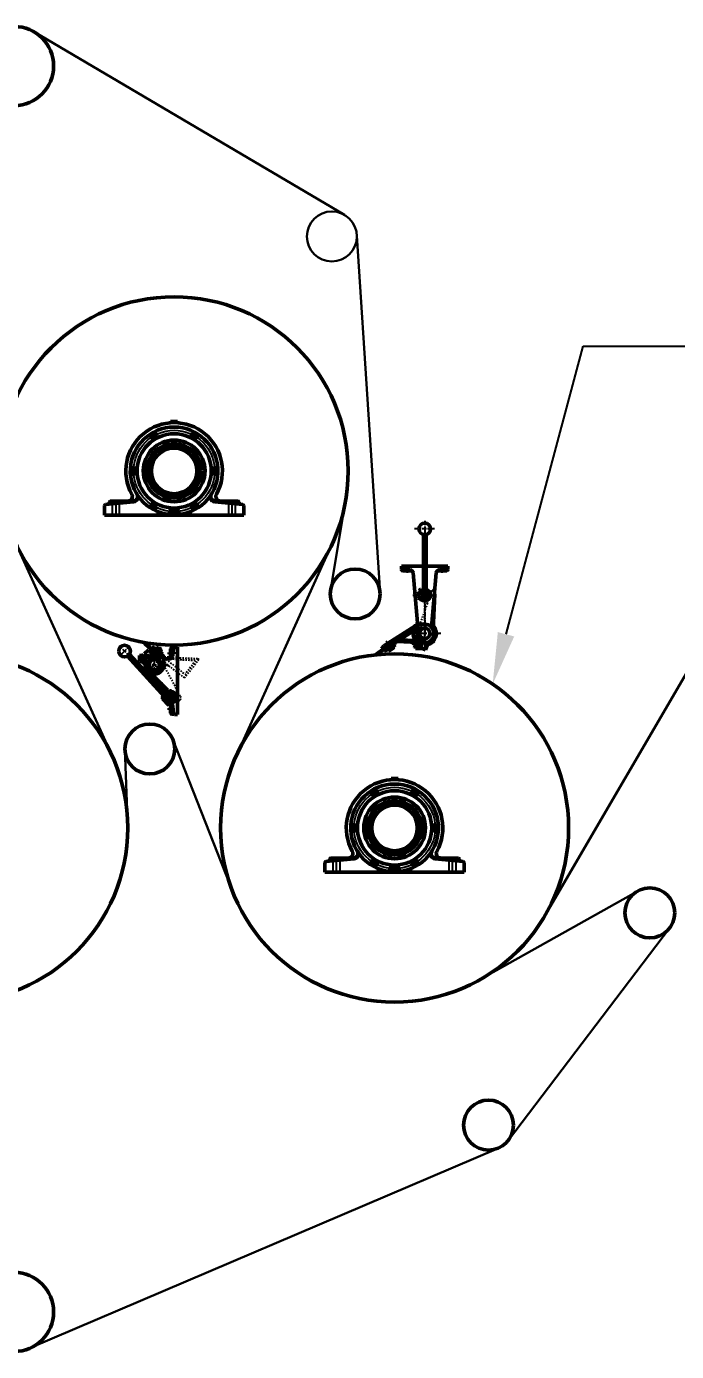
# Model space of a CAD drawing. Header units: millimetres. Extents: x 46 to 1471, y 49 to 643.
# Drawn here: x 535.1 to 585.5, y 161.4 to 264.1 of the extents above; entities that cross this region are included whole.
import ezdxf
from ezdxf import colors
from ezdxf.entities.mleader import LeaderData, LeaderLine
from ezdxf.math import Vec2, Vec3

# ---------------------------------------------------------------- set-up
doc = ezdxf.new("R2010")
doc.units = ezdxf.units.MM
for name, pattern in [('ACAD_ISO02W100', [15, 12, -3]), ('ACAD_ISO04W100', [30, 24, -3, 0, -3]), ('CENTER2', [28.575000000000003, 19.05, -3.175, 3.175, -3.175]), ('DASHDOT', [30.5, 24, -3, 0.5, -3]), ('DASHED2', [9.524999999999999, 6.35, -3.175])]:
    doc.linetypes.add(name, pattern=pattern)
for name, color, linetype, lineweight in [('chu', 7, 'Continuous', 25), ('Lien_Dam', 7, 'Continuous', 30), ('Lien_Manh', 7, 'Continuous', 30), ('netdam', 7, 'Continuous', 50), ('netdut', 5, 'ACAD_ISO02W100', 25), ('netmanh', 1, 'Continuous', 25), ('truc', 3, 'ACAD_ISO04W100', 25), ('粗实线', 7, 'Continuous', 50), ('细实线', 7, 'Continuous', 13)]:
    doc.layers.add(name, color=color, linetype=linetype, lineweight=lineweight)
for name, color, linetype in [('标注', 7, 'Continuous'), ('虚线', 7, 'DASHED2'), ('轴线', 7, 'CENTER2')]:
    doc.layers.add(name, color=color, linetype=linetype)
doc.styles.get("Standard").update_dxf_attribs({"font": 'arial.ttf'})
doc.dimstyles.new('ISO-25', dxfattribs={"dimtxt": 2.5, "dimasz": 2.5, "dimexe": 1.25, "dimexo": 0.625, "dimtad": 1, "dimtxsty": 'Standard', "dimcen": 2.5, "dimadec": 0, "dimazin": 0, "dimtfac": 1, "dimtmove": 0, "dimatfit": 3, "dimfxl": 1, "dimarcsym": 0})
pattern_1 = [(45, (12547.92412852187, 63.15127653017407), (-2.245064030267288, 2.245064030267288), []), (135, (12547.92412852187, 63.15127653017407), (-2.245064030267288, -2.245064030267288), [])]
pattern_2 = [(315, (-51.78282053070143, -12242.75543203426), (2.245064030267289, 2.245064030267288), []), (44.99999999999999, (-51.78282053070143, -12242.75543203426), (-2.245064030267288, 2.245064030267289), [])]

# ---------------------------------------------------------------- blocks, each defined once
blk = doc.blocks.new('A$C43BB0BAF')
at = {"layer": '细实线'}
h = blk.add_hatch(dxfattribs=at)
h.set_pattern_fill('ANSI37', color=256, style=0)
h.set_pattern_definition(pattern_1)
h.paths.add_polyline_path([(256.1750628808513, 254.4341209069244), (245.1750628807931, 254.4341209069244), (245.1750628807931, 241.9341209069244), (256.1750628808513, 241.9341209069244)])
h = blk.add_hatch(dxfattribs=at)
h.set_pattern_fill('ANSI37', color=256, style=0)
h.set_pattern_definition(pattern_1)
h.paths.add_polyline_path([(256.1750628808513, 229.4341209069244), (256.1750628808513, 241.9341209069244), (245.1750628808513, 241.9341209069244), (245.1750628808513, 229.4341209069244)])
at = {"layer": '粗实线'}
for p, q in [((91.74180576542858, 289.9999989242642), (105.4377153607784, 289.9999989242642)), ((91.74180576542858, -1.075735781341791e-06), (91.74180576542858, 289.9999989242642)), ((109.1687667907099, 288.0158000348019), (116.9377153607784, 288.0158000348019)), ((112.9743760189158, 253.5794355349499), (109.9377153607784, 285.4999989242642)), ((177.6005345218546, 287.6796082886867), (163.8298822124343, 276.9207955718157)), ((165.2360009107724, 281.1919214376248), (173.1161084468476, 287.3485361909843)), ((171.0106001034292, 287.607060108392), (165.4945248282202, 283.2974297810579)), ((170.7363438597167, 259.3316528189462), (237.0271148175088, 311.1236793382559)), ((173.1161084468476, 287.3485361909843), (171.0106001034292, 287.607060108392)), ((174.6552621351766, 285.3785093069891), (173.1161084468476, 287.3485361909843)), ((227.0539379393813, 299.5247249476379), (174.7227819652835, 258.6391449664952)), ((182.7985637141319, 283.4628381886287), (179.7060428652039, 287.421084371279)), ((187.5299086158557, 285.1424057313707), (202.428377296601, 290.437274093274)), ((191.7164964851145, 275.7231445070938), (205.5066846731934, 286.4972203251673)), ((202.428377296601, 290.437274093274), (205.5066846731934, 286.4972203251673)), ((204.4177611850064, 287.8909788320889), (202.428377296601, 290.437274093274)), ((214.987691719165, 282.4834309193539), (211.2937228672308, 287.2114954409772)), ((211.2937228672308, 287.2114954409772), (214.987691719165, 282.4834309193539)), ((227.0539379393813, 299.5247249476379), (237.6427762927669, 310.3356685845647)), ((237.6427762927669, 310.3356685845647), (237.0271148175088, 311.1236793382559)), ((121.9377153607784, 283.0158000348019), (121.9377153607784, 241.2388890745933)), ((127.9069578337367, 239.9999989242642), (151.6793061242206, 239.9999989242642)), ((142.7096165175317, 88.91143746714806), (299.0514268201077, 260.8349638308282)), ((146.9275336697465, 75.71342788630864), (307.5346681835363, 252.3273795304704)), ((151.6540244201897, 249.9792102078791), (151.7426949405781, 214.9791225286899)), ((156.0094784715984, 260.5159467182239), (187.5299086158557, 285.1424057313707)), ((156.0094784715984, 260.5159467182239), (160.3180894757716, 255.0011761172791)), ((156.6413412296679, 254.991861307004), (169.1413886151859, 255.0235293905134)), ((166.6638791439182, 270.8570410457323), (163.5713582949938, 274.8152872283827)), ((165.4945248282202, 283.2974297810579), (165.2360009107724, 281.1919214376248)), ((165.2360009107724, 281.1919214376248), (166.7751545991014, 279.2218945536297)), ((170.6092551602997, 273.939506618306), (167.5167343114226, 277.8977528013056)), ((182.5400397967169, 281.3573298450792), (168.7693874873366, 270.5985171282664)), ((169.1413886151859, 255.0235293905134), (169.2156238437747, 225.7213498383644)), ((169.1644160597934, 245.9341209069244), (214.1647854721523, 245.9341209069244)), ((169.184683556552, 237.9341209069244), (214.1850529688527, 237.9341209069244)), ((170.736343859724, 259.331652818888), (172.0162276449046, 260.3316076238407)), ((171.3756881669251, 272.5213454872719), (175.6853184941865, 267.0052702120156)), ((171.4005661696101, 261.1196183774737), (172.0162276449046, 260.3316076238407)), ((171.7452647261853, 263.9269628353068), (188.2934905519396, 276.8558538173675)), ((205.6301763163756, 270.0964657751028), (175.0280051634691, 245.9341209069244)), ((178.8531876977249, 280.3803726158221), (175.760666848837, 284.3386187987635)), ((180.0438064566115, 279.2936217158567), (184.3534367838656, 273.7775464406004)), ((197.9373035293538, 264.0861348399194), (181.8026189591219, 251.4803376969649)), ((185.1887570734616, 247.1462785523618), (181.8026189591219, 251.4803376969649)), ((217.8347566692973, 279.787913198059), (183.980964378221, 245.9341209069244)), ((189.1341330898649, 250.2287441249937), (185.7479949755434, 254.5628032698878)), ((201.064917726264, 257.6465673518833), (187.2942654168219, 246.887754634954)), ((191.0842800356477, 276.5323446614202), (191.6999415109603, 275.7443339077872)), ((197.3780656272138, 256.6696101224516), (193.9919275129505, 261.0036692674039)), ((201.3234416436899, 259.7520756953163), (197.9373035293538, 264.0861348399194)), ((214.987691719165, 282.4834309193539), (205.6301763163756, 270.0964657751028)), ((212.0434102187282, 237.9341209069244), (207.8786023897701, 233.7693130780826)), ((214.19393603137, 234.4277924701455), (210.7070295144804, 230.9408859533141)), ((226.6415165888611, 255.1692023476935), (214.1414692033431, 255.1375342639512)), ((214.1414692033431, 255.1375342639512), (214.2164560899837, 225.5386597387842)), ((235.8659795895801, 261.7566902778926), (217.8347566692973, 279.787913198059)), ((235.8659795895801, 261.7566902778926), (228.7963668682496, 254.6870775564457)), ((238.6944067143486, 258.9282631531241), (231.4266201218124, 251.6604765606462)), ((231.742838208389, 215.1817978587351), (231.654167687986, 250.1818855380989)), ((231.6750628808513, 248.9341209069244), (231.6750628808513, 250.9341209069244)), ((231.6750628808513, 250.9341209069244), (236.6750628808513, 250.9341209069244)), ((231.6750628808513, 248.9341209069244), (231.6750628808513, 234.9341209069244)), ((231.6750628808513, 234.9341209069244), (231.6750628808513, 232.9341209069244)), ((231.6750628808513, 232.9341209069244), (236.6750628808513, 232.9341209069244)), ((245.2627103087143, 229.4341209069244), (231.7409872792196, 215.9123978774878)), ((236.6750628808513, 250.9341209069244), (236.6750628808513, 241.9341209069244)), ((236.6750628808513, 232.9341209069244), (236.6750628808513, 241.9341209069244)), ((238.6944067142904, 258.9282631531241), (244.6750628808513, 252.9476069865632)), ((244.6750628808513, 253.9341209069244), (245.1750628808513, 254.4341209069244)), ((244.6750628808513, 229.9341209069244), (244.6750628808513, 253.9341209069244)), ((244.6750628808513, 229.9341209069244), (245.1750628808513, 229.4341209069244)), ((245.1750628808513, 254.4341209069244), (256.1750628808513, 254.4341209069244)), ((245.1750628808513, 254.4341209069244), (245.1750628808513, 229.4341209069244)), ((256.1750628808513, 229.4341209069244), (245.1750628808513, 229.4341209069244)), ((256.1750628808513, 254.4341209069244), (256.6750628808513, 253.9341209069244)), ((256.1750628808513, 254.4341209069244), (256.1750628808513, 229.4341209069244)), ((256.1750628808513, 229.4341209069244), (256.6750628808513, 229.9341209069244)), ((256.6750628808513, 253.9341209069244), (256.6750628808513, 250.9341209069244)), ((256.6750628808513, 250.9341209069244), (256.6750628808513, 241.9341209069244)), ((256.6750628808513, 241.9341209069244), (256.6750628808513, 229.9341209069244)), ((138.1626199969323, 108.1918949714745), (206.8617220804445, 176.8909970549284)), ((157.4146325158072, 67.64320194924949), (129.7018195947167, 39.93038902821718)), ((109.1687667907099, 1.984197813959327), (116.9377153607784, 1.984197813959327)), ((113.0176091315807, 36.87501721287845), (109.9377153607784, 4.499998924264219)), ((121.9377153607784, 6.984197813959327), (121.9377153607784, 49.19672937475843)), ((105.4377153607784, -1.075735781341791e-06), (91.74180576542858, -1.075735781341791e-06))]:
    blk.add_line(p, q, dxfattribs=at)
at = {"layer": '粗实线', "linetype": 'Continuous'}
for p, q in [((296.084308997597, 240.5195111375651), (217.5830597483364, 179.2408932138933)), ((296.6970799152805, 239.7351891291328), (218.2211320986244, 178.4241440856131)), ((294.4931974227584, 240.1231531766825), (294.3159131672473, 239.1390891257324))]:
    blk.add_line(p, q, dxfattribs=at)
at = {"layer": '粗实线'}
for centre, radius in [((320.4773628696566, 273.716317191429), 25), ((191.7427665744908, 215.0001097675413), 22.5), ((121.9377153607784, 74.99999892426422), 25), ((122.3450226196437, 74.99999892426422), 17.5), ((121.9377153607784, 74.99999892426422), 15), ((122.3450226196437, 74.99999892426422), 11), ((122.3450226196437, 74.99999892426422), 10)]:
    blk.add_circle(centre, radius, dxfattribs=at)
for centre, radius, start, end in [((105.4377153607784, 285.4999989242642), 4.5, 0, 90), ((116.9377153607784, 283.0158000348019), 5, 0, 90), ((176.9426829792537, 285.2621110117179), 1.5, 127.9999999989795, 218.0000000015974), ((178.524026734809, 286.4975921583828), 1.5, 38.00000000159736, 127.9999999989795), ((127.9069578337367, 254.9999989242642), 15, 185.4342964556758, 270), ((156.6540083744912, 249.9918773525278), 5, 90.14515494281648, 180.145154941979), ((164.7533744254106, 275.7387794413953), 1.5, 127.9999999989795, 218.0000000015974), ((166.3347181810459, 276.9742605881765), 1.5, 38.00000000159736, 127.9999999989795), ((167.8458952743385, 271.7805332586868), 1.5, 218.0000000015974, 307.9999999989795), ((191.7427665744908, 215.0001097675413), 25, 113.4568025634902, 40.41143426462061), ((168.6987504418285, 278.8212450142018), 1.5, 127.9999999989795, 218.0000000015974), ((169.4272390299338, 273.0160144052934), 1.5, 307.9999999989795, 38.00000000159736), ((171.7912712907055, 274.8629988312605), 1.5, 218.0000000015974, 307.9999999989795), ((172.9765876767924, 262.3509413280408), 2, 127.9999999989795, 218.0000000015974), ((174.5786507184093, 283.4151265857508), 1.5, 38.00000000159736, 127.9999999989795), ((177.6711715672864, 279.4568804027513), 1.5, 307.9999999989795, 38.00000000159736), ((180.0352038281417, 281.3038648287184), 1.5, 218.0000000015974, 307.9999999989795), ((181.616547583777, 282.539345975616), 1.5, 307.9999999989795, 38.00000000159736), ((186.3707732038019, 248.0697707651998), 1.5, 218.0000000015974, 307.9999999989795), ((189.524813502554, 275.2798323101015), 2, 38.00000000159736, 127.9999999989795), ((187.9521169594336, 249.3052519120392), 1.5, 307.9999999989795, 38.00000000159736), ((190.3161492202853, 251.1522363380063), 1.5, 218.0000000015974, 307.9999999989795), ((196.1960494968662, 255.7461179095553), 1.5, 307.9999999989795, 38.00000000159736), ((198.5600817576415, 257.5931023354642), 1.5, 218.0000000015974, 307.9999999989795), ((200.1414255132622, 258.8285834823037), 1.5, 307.9999999989795, 38.00000000159736), ((191.7427665744908, 215.0001097675413), 25, 49.58856573641961, 66.5431974365098), ((226.6541837336845, 250.1692183934501), 5, 0.1451549419790286, 90.14515494281648), ((240.6733773333253, 252.881419905636), 4.447301637036716, 205.9674704487786, 334.1318949395408), ((240.6733773333253, 230.9868219084456), 4.447301637036716, 25.86810506045929, 154.0325295512214), ((191.7427665744908, 215.0804601935088), 40.00019999999896, 180.145154941979, 0.1452783160021477), ((217.4683237982099, 166.2843953372794), 15, 117.6578899799017, 134.9999999994104), ((191.9377153607784, 214.9999989242642), 40.0002, 297.6578899799017, 314.9999999994104), ((145.2336878087954, 101.1208271595533), 10, 134.9999999994104, 228.2716882001489), ((129.4160628402024, 67.92892477143323), 28.00002752517506, 359.4153221479194, 26.47084159175146), ((157.4146325158654, 67.64320194924949), 4.365811409664089e-11, 179.4274537494748, 180.5968094498288), ((105.4377153607784, 4.499998924264219), 4.5, 270, 0), ((127.9501909464016, 35.45445382333128), 15, 98.64500144585062, 174.5657035443242), ((116.9377153607784, 6.984197813959327), 5, 270, 0)]:
    blk.add_arc(centre, radius, start, end, dxfattribs=at)
at = {"layer": '粗实线', "linetype": 'Continuous'}
for centre, radius, start, end in [((294.8420294215248, 242.0914035143214), 2.998826197519182, 308.2134021525914, 259.8956931749871), ((294.8477993098168, 242.0914665415767), 2, 307.7628833605839, 259.7874132995723), ((193.5949709958877, 209.9447719734162), 39.99999999999999, 272.3640910211158, 307.9994394187981), ((193.572479877148, 209.9736009789049), 38.99999999999999, 274.565130920544, 307.9994394187981)]:
    blk.add_arc(centre, radius, start, end, dxfattribs=at)
at = {"layer": '细实线'}
for p, q in [((173.4732460047599, 284.4550170939183), (171.0106001034292, 287.607060108392)), ((165.4945248282202, 283.2974297810579), (167.9571707294599, 280.1453867667005)), ((128.0741917553823, 101.6380258320714), (127.3670849741902, 102.3451326132636))]:
    blk.add_line(p, q, dxfattribs=at)
blk.add_arc((191.6718057654216, 214.7340893290821), 35, 48.27582895976582, 49.98601157004405, dxfattribs=at)
at = {"layer": '虚线'}
for p, q in [((0.6460716273941216, 236.8471526266076), (6.950157656232477, 241.7724444291671)), ((0.6460716273941216, 236.8471526266076), (62.21221915997739, 158.0460772657534)), ((94.9204247562302, 245.4165686022025), (6.950157656232477, 241.7724444291671)), ((6.950157656232477, 241.7724444291671), (59.89704453426384, 174.0035196189419)), ((93.93227985201156, 237.3687741812319), (13.00969015814189, 234.0165965084452)), ((88.93788751908141, 196.692712824617), (169.407531157849, 259.5624887695885)), ((91.85239901702153, 101.4891057309578), (160.7652844383265, 231.1592815487529)), ((93.93293695991451, 237.3750261454261), (145.083496256666, 240.5642084978754)), ((94.92108186412952, 245.4228205663967), (155.5041272344861, 248.705697700032)), ((169.4075311578927, 259.5624887696467), (171.8701770591833, 256.4104457553476)), ((170.736343859724, 259.331652818888), (170.0231926332344, 258.774478016072)), ((171.8701770591833, 256.4104457553476), (174.7227819652835, 258.6391449664952)), ((179.3792873461607, 262.2772056902759), (185.5359020994329, 254.3970981543534)), ((188.0474056358071, 269.0494819189771), (194.2040203891156, 261.1693743827636)), ((256.018522853381, 240.1899334517657), (254.6043092909968, 241.6041470141499)), ((88.93788751908141, 196.692712824617), (53.59295850541093, 169.0782278163242)), ((86.52499762317166, 177.0413016197272), (62.21221915997739, 158.0460772657534)), ((86.52499762317166, 177.0413016197272), (151.7097852969164, 227.9692392958677)), ((205.4688965213136, 182.5682645039051), (127.3670849741902, 104.4664529568399)), ((130.1836415261241, 209.8947929148562), (129.5741116193385, 210.6749556187424)), ((136.3095452316411, 210.1448389556026), (130.2669961185311, 217.8791675070534)), ((80.20693278621184, 79.57637280173367), (91.85239901702153, 101.4891057309578)), ((85.60627598932479, 59.17011006613029), (82.26312360132579, 62.5472119943588)), ((85.60627598932479, 59.17011006613029), (91.93771536077838, 65.50154943758389)), ((128.0741917553823, 101.6380258320714), (91.93771536077838, 65.50154943758389))]:
    blk.add_line(p, q, dxfattribs=at)
at = {"layer": '虚线', "linetype": 'Continuous'}
for p, q in [((129.5680233944149, 210.68277043954), (138.2360681921855, 217.4549892499344)), ((130.1836415261241, 209.8947929148562), (138.0638603291482, 216.0512932796264)), ((138.0638603291482, 216.0512932796264), (162.0744005101515, 185.3186477708514)), ((138.2360681921855, 217.4549892499344), (162.8397979437359, 185.9630944992532))]:
    blk.add_line(p, q, dxfattribs=at)
at = {"layer": '虚线', "linetype": 'DASHDOT'}
for p, q in [((131.542109726528, 212.2250957163051), (132.1536325624111, 211.433868267748)), ((135.4822176227353, 215.303445382684), (136.0937889664347, 214.5121551711927))]:
    blk.add_line(p, q, dxfattribs=at)
at = {"layer": '虚线'}
for centre, radius, start, end in [((191.6718057654216, 214.7340893290821), 35, 129.9972394721747, 41.72417103876271), ((93.45258478354663, 72.53700470732292), 15, 152.0117029662554, 227.6630815233152), ((129.4160904315067, 67.92893111234298), 28, 26.47086559987659, 270.5846914031196), ((128.4277451459784, 103.4057927850517), 1.5, 134.9999999994104, 225.0000000005896)]:
    blk.add_arc(centre, radius, start, end, dxfattribs=at)
at = {"layer": '虚线', "linetype": 'Continuous'}
for centre, radius, end in [((193.5949709958877, 209.9447719734162), 39.99999999999999, 272.3640910211158), ((193.572479877148, 209.9736009789049), 38.99999999999999, 274.565130920544)]:
    blk.add_arc(centre, radius, 217.999439417171, end, dxfattribs=at)
at = {"layer": '轴线'}
for p, q in [((165.9722171870271, 288.3709538029507), (181.8663620649968, 268.0273760654381)), ((288.649189844029, 241.8881441656849), (343.5587079043034, 296.7976622259011)), ((297.3960178350244, 296.7976622259594), (340.0183946289471, 254.1752854319639)), ((91.74180576541403, 264.9999989242642), (128.1820605511894, 264.9999989242642)), ((135.5774127811892, 264.9999989242642), (91.74180576542858, 264.9999989242642)), ((145.5742331127985, 83.14340291515691), (302.79969333997, 256.0386476616259)), ((226.0904417754209, 180.6524345666403), (157.3950913735607, 249.3477849684423)), ((157.9857363100746, 241.9341209069244), (259.6706941032317, 241.9341209069244)), ((216.4471402574563, 239.7044834504486), (166.9496655743569, 190.2070087674656)), ((181.2507005896623, 268.8153868190711), (195.4709999648003, 250.6142336265766)), ((191.7427665744908, 175.0802601934993), (191.7427665744908, 248.6604504503193)), ((242.5834940108471, 223.9264774843468), (193.2267688297434, 273.2832026655669)), ((313.8349286473822, 280.358751413587), (343.5587079043034, 250.6349721566075)), ((238.1001942563162, 215.0001097675413), (145.4754581515153, 215.0001097675413)), ((85.95460016501602, 74.99999892426422), (152.9189778222935, 74.99999892426422)), ((145.1886282383348, 97.84360454295529), (92.2641071472317, 44.91908345202683)), ((101.4605115677114, 95.88450997619657), (151.9371356859338, 45.40788585803239)), ((143.7049804113922, 82.21782109228661), (116.4001656739274, 54.91300635476364)), ((122.3450226196437, 109.1306125316187), (122.3450226196437, 43.99999892426422)), ((149.2150803047698, 87.72792098572245), (149.2138238408952, 87.72666452190606)), ((135.5774127811892, 24.99999892426422), (91.74180576542858, 24.99999892426422)), ((109.6266798521392, 48.13952053309185), (109.6171005583019, 48.12994123919634)), ((121.9377153607784, 49.19672937475843), (121.9377153607784, 45.38992001250153))]:
    blk.add_line(p, q, dxfattribs=at)
at = {"layer": '轴线', "linetype": 'DASHDOT'}
for p, q in [((300.7614226209043, 246.7151530089322), (288.9410266445921, 237.4803935415111)), ((290.2338506376072, 248.0078613804653), (299.4687035896786, 236.1876228468609))]:
    blk.add_line(p, q, dxfattribs=at)
blk = doc.blocks.new('*U171')
at = {"layer": 'netdam'}
for radius in [0.234, 0.126]:
    blk.add_circle((0, 0), radius, dxfattribs=at)
blk = doc.blocks.new('*U172')
at = {"layer": 'netdam', "color": 0, "linetype": 'ByBlock', "lineweight": -2, "transparency": 16777216}
for p, rotation in [((71.8436420090271, 19.2362315122703), 300.0000000000001), ((67.11864200902711, 16.50825149034928), 60.00000000000001), ((73.41864200902712, 16.50825149034932), 240), ((68.69364200902713, 13.78027146842831), 120), ((71.84364200902714, 13.78027146842832), 180)]:
    blk.add_blockref('*U171', p, dxfattribs=dict(at, rotation=rotation))
blk.add_blockref('*U171', (68.6936420090271, 19.23623151227028), dxfattribs=at)
blk = doc.blocks.new('*U169')
at = {"layer": 'netdam'}
blk.add_circle((0, -1.800001427909592e-09), 0.045, dxfattribs=at)
at = {"layer": 'netmanh'}
blk.add_arc((0, -1.800001427909592e-09), 0.05400000000000001, 278.544670638966, 194.5446706390292, dxfattribs=at)
at = {"layer": 'truc'}
blk.add_line((0, 0.05399999819999038), (0, -0.05400000179999324), dxfattribs=at)
blk = doc.blocks.new('*U170')
at = {"layer": 'truc', "color": 0, "linetype": 'ByBlock', "lineweight": -2, "transparency": 16777216}
blk.add_blockref('*U169', (237.2151166386417, 91.64602168968345), dxfattribs=at)
for p, rotation in [((235.5315632521259, 90.67402168878345), 59.99999999999999), ((238.8986700251575, 90.67402168878345), 300.0000000000001), ((235.5315632521259, 88.73002168698346), 120), ((238.8986700251575, 88.73002168698346), 240), ((237.2151166386417, 87.75802168608347), 180)]:
    blk.add_blockref('*U169', p, dxfattribs=dict(at, rotation=rotation))
blk = doc.blocks.new('*U175')
at = {"layer": 'netdam'}
for radius in [0.234, 0.126]:
    blk.add_circle((0, 0), radius, dxfattribs=at)
blk = doc.blocks.new('*U176')
at = {"layer": 'netdam', "color": 0, "linetype": 'ByBlock', "lineweight": -2, "transparency": 16777216}
for p, rotation in [((71.8436420090271, 19.2362315122703), 300.0000000000001), ((67.11864200902711, 16.50825149034928), 60.00000000000001), ((73.41864200902712, 16.50825149034932), 240), ((68.69364200902713, 13.78027146842831), 120), ((71.84364200902714, 13.78027146842832), 180)]:
    blk.add_blockref('*U175', p, dxfattribs=dict(at, rotation=rotation))
blk.add_blockref('*U175', (68.6936420090271, 19.23623151227028), dxfattribs=at)
blk = doc.blocks.new('*U173')
at = {"layer": 'netdam'}
blk.add_circle((0, -1.800001427909592e-09), 0.045, dxfattribs=at)
at = {"layer": 'netmanh'}
blk.add_arc((0, -1.800001427909592e-09), 0.05400000000000001, 278.544670638966, 194.5446706390292, dxfattribs=at)
at = {"layer": 'truc'}
blk.add_line((0, 0.05399999819999038), (0, -0.05400000179999324), dxfattribs=at)
blk = doc.blocks.new('*U174')
at = {"layer": 'truc', "color": 0, "linetype": 'ByBlock', "lineweight": -2, "transparency": 16777216}
blk.add_blockref('*U173', (237.2151166386417, 91.64602168968345), dxfattribs=at)
for p, rotation in [((235.5315632521259, 90.67402168878345), 59.99999999999999), ((238.8986700251575, 90.67402168878345), 300.0000000000001), ((235.5315632521259, 88.73002168698346), 120), ((238.8986700251575, 88.73002168698346), 240), ((237.2151166386417, 87.75802168608347), 180)]:
    blk.add_blockref('*U173', p, dxfattribs=dict(at, rotation=rotation))
blk = doc.blocks.new('A$C6F1474AB')
at = {"layer": '细实线'}
h = blk.add_hatch(dxfattribs=at)
h.set_pattern_fill('ANSI37', color=256, angle=-90.00000000000001, style=0)
h.set_pattern_definition(pattern_2)
h.paths.add_polyline_path([(114.5000238461653, 48.9936336070532), (127.0000238461653, 48.9936336070532), (127.0000238461653, 59.9936336070532), (114.5000238461653, 59.9936336070532)])
h = blk.add_hatch(dxfattribs=at)
h.set_pattern_fill('ANSI37', color=256, angle=-90.00000000000001, style=0)
h.set_pattern_definition(pattern_2)
h.paths.add_polyline_path([(139.5000238461653, 48.9936336070532), (139.5000238461653, 59.9936336070532), (127.0000238461653, 59.9936336070532), (127.0000238461653, 48.9936336070532)])
at = {"layer": '标注'}
blk.add_line((90.64977787289536, 241.5163772903616), (90.64977787289536, 241.5163772903616), dxfattribs=at)
at = {"layer": '粗实线'}
for p, q in [((94.00002384622348, 539.2243114082376), (94.00002384622348, 297.7629558058688)), ((106.0000238461653, 539.2243114082376), (106.0000238461653, 297.7629558058688)), ((2.384616527706385e-05, 403.4936336070532), (2.384616527706385e-05, 388.4936336070532)), ((94.00002384622348, 403.4936336070532), (2.384616527706385e-05, 403.4936336070532)), ((106.0000238461653, 403.4936336070532), (200.0000238461653, 403.4936336070532)), ((200.0000238461653, 403.4936336070532), (200.0000238461653, 388.4936336070532)), ((36.95023097243393, 388.2638892867835), (3.000023846107069, 391.4936336070532)), ((5.000023846165277, 383.4936336070532), (46.56266932858853, 383.4936336070532)), ((70.26434710505418, 140.2478767988505), (50.5076090360526, 374.1444924627431)), ((130.741018902103, 158.7646952705691), (149.4924386562634, 374.1444924627431)), ((195.0000238461653, 383.4936336070532), (153.437378363742, 383.4936336070532)), ((163.0498167198966, 388.2638892867835), (197.0000238461653, 391.4936336070532)), ((69.61618677951628, 299.3077092199819), (65.15903679037001, 297.6598926960723)), ((56.09866070369026, 283.0952154375846), (64.03808526485227, 131.0075987057062)), ((90.15747279667994, 242.8709897213848), (89.21778017590987, 242.5289695780957)), ((135.7336660531, 153.4936336070532), (100.0000238461653, 153.4936336070532)), ((140.0000238461653, 135.9936336070532), (100.0000238461653, 135.9936336070532)), ((123.0000238461071, 135.9936336070532), (123.0000238461071, 90.9936336070532)), ((131.0000238461653, 135.9936336070532), (131.0000238461653, 90.9936336070532)), ((140.0000238461653, 153.4936336070532), (135.7336660531, 153.4936336070532)), ((140.0000238461653, 153.4936336070532), (140.0000238461653, 153.4936336070532)), ((140.0000238461653, 153.4936336070532), (140.0000238461653, 135.9936336070532)), ((148.6750363558385, 124.9279310139827), (230.431264597486, 72.1694102496258)), ((96.21877601905726, 43.47790562466253), (84.093264168303, 76.79247563390527)), ((106.0609985722112, 90.9936336070532), (100.0000238461653, 90.9936336070532)), ((100.0000238461653, 73.4936336070532), (140.0000238461653, 73.4936336070532)), ((117.1620907173492, 60.4936336070532), (105.7856297476101, 91.75020323472563)), ((118.0000238461071, 69.88664885715116), (109.5444002306904, 93.11828380788211)), ((140.0000238461653, 90.9936336070532), (110.3177096620784, 90.9936336070532)), ((115.0000238461653, 60.4936336070532), (114.5000238461653, 59.9936336070532)), ((114.5000238461653, 48.9936336070532), (114.5000238461653, 59.9936336070532)), ((139.5000238461653, 59.9936336070532), (114.5000238461653, 59.9936336070532)), ((115.0000238461653, 60.4936336070532), (139.0000238462235, 60.4936336070532)), ((118.0000238461071, 73.4936336070532), (118.0000238461071, 68.4936336070532)), ((120.0000238461653, 73.4936336070532), (118.0000238461071, 73.4936336070532)), ((118.0000238461071, 68.4936336070532), (127.0000238461653, 68.4936336070532)), ((134.0000238462235, 73.4936336070532), (120.0000238461653, 73.4936336070532)), ((136.0000238461653, 68.4936336070532), (127.0000238461653, 68.4936336070532)), ((220.3484109190176, 78.67602701258147), (131.0718099756195, 74.32037606160156)), ((134.0000238462235, 73.4936336070532), (136.0000238461653, 73.4936336070532)), ((136.0000238461653, 73.4936336070532), (136.0000238461653, 68.4936336070532)), ((139.0000238462235, 60.4936336070532), (139.5000238461653, 59.9936336070532)), ((208.8090394511237, 86.12255655886838), (139.4214025508845, 82.73725376458606)), ((139.5000238461653, 59.23099153593648), (147.9018701622845, 62.28901350789238)), ((139.5000238461653, 59.9936336070532), (139.5000238461653, 48.9936336070532)), ((140.0000238461653, 73.4936336070532), (140.0000238461653, 90.9936336070532)), ((147.9018701622845, 62.28901350789238), (140.0000238461653, 83.99915783351753)), ((225.5513020252838, 64.60726999101462), (230.9734826610074, 73.009648056468)), ((225.5513020252838, 64.60726999101462), (259.160814286588, 42.91854744794546)), ((230.431264597486, 72.1694102496258), (232.6001368517464, 75.53036147612147)), ((230.9734826610074, 73.009648056468), (232.6001368517464, 75.53036147612147)), ((230.9734826610074, 73.009648056468), (241.4764552427368, 66.23192226164974)), ((232.6001368517464, 75.53036147612147), (299.8191613745148, 32.15291638951749)), ((241.4764552427368, 66.23192226164974), (262.4824004060793, 52.67647067212965)), ((241.9359392526821, 54.03401775110979), (247.3581198884203, 62.43639581650496)), ((256.6007357602793, 56.47199711727444), (258.227389951091, 58.9927105368115)), ((286.2677136253042, 48.03870450041723), (275.8330187815591, 59.53292668011272)), ((114.5000238461653, 50.13173567887861), (96.21877601905726, 43.47790562466253)), ((114.5000238461653, 48.9936336070532), (115.0000238461653, 48.4936336070532)), ((139.5000238461653, 48.9936336070532), (114.5000238461653, 48.9936336070532)), ((127.0000238461653, 48.4936336070532), (115.0000238461653, 48.4936336070532)), ((136.0000238461653, 48.4936336070532), (127.0000238461653, 48.4936336070532)), ((139.0000238462235, 48.4936336070532), (136.0000238461653, 48.4936336070532)), ((139.5000238461653, 48.9936336070532), (139.0000238462235, 48.4936336070532)), ((234.9747330936225, 52.00255978957284), (237.9653197922162, 56.61844444990857)), ((235.4179961741174, 49.9280676007038), (250.0840956976026, 40.42604461248266)), ((237.9653197922162, 56.61844444990857), (255.1491745850071, 45.48519235319691)), ((239.1766602074786, 49.28017215209547), (242.1672469060431, 53.89605681272224)), ((247.9566607725428, 43.59169532987289), (250.9472474711074, 48.20757999061607)), ((251.1785551245266, 48.06961905187927), (256.6007357602793, 56.47199711727444)), ((252.1585878863552, 40.86930769291939), (255.1491745850071, 45.48519235319691)), ((259.160814286588, 42.91854744794546), (274.4754717024625, 38.98646552691935)), ((262.4824004060793, 52.67647067212965), (310.796074281694, 21.49893201648956)), ((277.1865620204044, 43.18765455961693), (274.4754717024625, 38.98646552691935)), ((274.4754717024625, 38.98646552691935), (277.1865620204044, 43.18765455961693)), ((283.0144052438118, 42.9972776612849), (286.2677136253042, 48.03870450041723)), ((299.8191613745148, 32.15291638951749), (311.338292345361, 22.3391698228661)), ((311.338292345361, 22.3391698228661), (310.796074281694, 21.49893201648956))]:
    blk.add_line(p, q, dxfattribs=at)
at = {"layer": '粗实线', "linetype": 'ByBlock'}
for p, q in [((129.3892864608206, 153.9444833259331), (130.0098278625519, 153.4936336070532)), ((138.1311438665143, 148.3940126573434), (275.8330187815591, 59.53292668011272)), ((232.6001368517464, 75.53036147612147), (283.0144052438118, 42.9972776612849))]:
    blk.add_line(p, q, dxfattribs=at)
at = {"layer": '粗实线'}
for centre, radius in [((100.0000238461653, 563.4936336070532), 25), ((100.0000238461653, 278.4936336070532), 25), ((100.0000238461653, 278.4936336070532), 15), ((100.1893685490941, 278.4936336070532), 11), ((100.0000238461653, 113.4936336070532), 22.5), ((137.0383366184542, 119.3599260459887), 4.25)]:
    blk.add_circle(centre, radius, dxfattribs=at)
for centre, radius, start, end in [((3.000023846107069, 394.4936336070532), 3, 180, 270), ((5.000023846165277, 388.4936336070532), 5, 180, 270), ((35.52966758300317, 373.3313074718462), 15, 3.107661355161694, 84.56570354341522), ((164.4703801093274, 373.3313074718462), 15, 95.43429645658476, 176.8923386448383), ((195.0000238461653, 388.4936336070532), 5, 270, 0), ((197.0000238461653, 394.4936336070532), 3, 270, 0), ((100.0000238461653, 113.4936336070532), 50, 137.4153010339002, 256.632987030888), ((100.0000238461653, 113.4936336070532), 40, 90, 270), ((100.0000238461653, 113.4936336070532), 22.5, 90, 270), ((135.7336660531, 158.4936336070532), 5, 176.8923386448383, 270), ((100.0000238461653, 113.4936336070532), 50, 323.3670129700906, 36.86989764417649), ((116.0527248475701, 64.49531915422995), 4.447301637036716, 295.8681050637103, 64.03252955251861), ((137.9473228447023, 64.49531915422995), 4.447301637036716, 115.9674704474814, 244.1318949362897), ((236.2336107282463, 51.18694523529848), 1.5, 147.0611910898702, 237.0611910921764), ((237.9177825727675, 50.09578670619521), 1.5, 237.0611910921764, 327.0611910898702), ((240.4355378421169, 48.46455759782111), 1.5, 147.0611910898702, 237.0611910921764), ((246.6977831379336, 44.40730988403084), 1.5, 237.0611910921764, 327.0611910898702), ((249.2155384072103, 42.77608077559853), 1.5, 147.0611910898702, 237.0611910921764), ((250.8997102517314, 41.68492224707734), 1.5, 237.0611910921764, 327.0611910898702)]:
    blk.add_arc(centre, radius, start, end, dxfattribs=at)
at = {"layer": '细实线'}
blk.add_arc((137.0383366184542, 119.3599260459887), 5, 275.1774462702342, 188.9999999991359, dxfattribs=at)
at = {"layer": '虚线'}
for p, q in [((14.00002384616528, 383.493633606995), (14.00002384616528, 403.4936336070532)), ((36.00002384617983, 383.493633606995), (36.00002384616528, 403.4936336070532)), ((164.0000238461653, 383.4936336070532), (164.0000238461653, 403.4936336071114)), ((186.0000238461798, 383.4936336070532), (186.0000238461653, 403.4936336071114)), ((90.15747279667994, 242.8709897213848), (69.63626419712091, 299.252546968055)), ((124.0953465680359, 305.1864081901731), (134.2389401074615, 267.3300017301226)), ((126.0982996116509, 136.814868610003), (88.32127145968843, 240.6064004317159)), ((122.850023846142, 135.9936336070532), (122.850023846142, 153.4936336070532)), ((131.1500238461304, 135.9936336070532), (131.1500238461304, 153.4936336070532)), ((131.0000238461653, 101.5730229282053), (110.3177096620784, 90.9936336070532)), ((122.0000238461653, 90.9936336070532), (122.0000238461653, 73.4936336070532)), ((122.5000238461653, 90.9936336070532), (122.5000238461653, 73.4936336070532)), ((131.0000238461653, 101.5730229282053), (145.6028015369666, 61.45222096156795)), ((131.5000238462235, 90.9936336070532), (131.5000238462235, 73.4936336070532)), ((132.0000238461653, 90.9936336070532), (132.0000238461653, 73.4936336070532))]:
    blk.add_line(p, q, dxfattribs=at)
at = {"layer": '虚线', "linetype": 'ByBlock'}
for p, q in [((248.9847740792175, 64.95710923604202), (249.9962972593057, 66.52459670160897)), ((251.6958643970429, 69.15829826879781), (252.9617997332825, 71.12003064487362)), ((253.6688190028945, 72.21564947458683), (254.4069547149702, 73.3594873015536)), ((258.227389951091, 58.9927105368115), (259.2389131311211, 60.56019800226204)), ((260.9384802689601, 63.19389956968371), (262.3551924374915, 65.38928036740981)), ((262.9582997668767, 66.32387405500049), (263.6495705868292, 67.39508860232309))]:
    blk.add_line(p, q, dxfattribs=at)
at = {"layer": '虚线'}
for centre, radius, start, end in [((71.07826376095181, 283.8771951344097), 15, 107.3369184767574, 182.98829703377), ((109.8486268119887, 281.0818240583176), 28, 59.41530859865002, 330.5846914020615), ((89.73081039084354, 241.1194306468824), 1.5, 110.0000000006929, 200.0000000011912)]:
    blk.add_arc(centre, radius, start, end, dxfattribs=at)
at = {"layer": '轴线'}
for p, q in [((100.0000238461653, 598.6437597852782), (100.0000238461653, 38.70316566305701)), ((57.32918260368751, 563.4936336070532), (143.9194658542401, 563.4936336070532)), ((25.00002384616528, 374.4005019931355), (25.00002384616528, 403.4936336070532)), ((100.0000238461653, 60.85344042873476), (100.0000238461653, 408.2160769646289)), ((175.0000238461653, 374.4005019931355), (175.0000238461653, 403.4936336070532)), ((71.66059590654913, 270.8493720163824), (140.6129467492574, 289.3250987409847)), ((95.22688028600533, 297.0138919368619), (105.6521288990625, 258.1063344312133)), ((102.6016935491352, 308.1277471940266), (102.6021534468164, 308.1260308326455)), ((104.618530087464, 300.6008107626112), (114.6127859270782, 263.301740185474)), ((151.4061161051504, 278.4936336070532), (48.9726209929795, 278.4936336070532)), ((117.0920538099599, 254.0489864806877), (117.0955600748421, 254.0359009221429)), ((95.44594448507996, 142.2469590712572), (93.0059621692053, 157.6524011135334)), ((127.0000238461653, 126.5523171952227), (127.0000238461653, 164.3458589023212)), ((127.0000238461653, 147.1829601778882), (127.0000238461653, 45.4980023849057)), ((128.753349310311, 118.0477129683131), (144.1587913526455, 120.4876952838385)), ((30.20955590216909, 113.4936336070532), (169.7904917901615, 113.4936336070532)), ((71.24669838196132, 108.9395542457933), (55.84125633962685, 106.4995719298022)), ((142.2568122506491, 83.64629145164508), (76.66537447512383, 59.77296047855634)), ((100.0000238461653, 113.4936336070532), (100.0000238461653, 113.4936336070532)), ((104.5541032073088, 84.74030814284924), (106.994085523067, 69.33486610057298)), ((127.0000238461653, 68.40318344777916), (127.0000238461653, 98.2071125964867)), ((243.0328297753294, 45.59027265926125), (265.7722773041605, 80.82802071073093)), ((251.6570647399203, 58.95465270540444), (253.958091217879, 62.52039418538334))]:
    blk.add_line(p, q, dxfattribs=at)
blk.add_circle((100.0000238461653, 113.4936336070532), 37.5, dxfattribs=at)
at = {"layer": '标注'}
blk.add_leader([(280.7302638977562, 40.90085056814132), (280.3618992206757, 41.13856182107702)], dimstyle='ISO-25', override={"dimgap": 0.625, "dimtad": 1, "dimlfac": 5, "dimldrblk": 'DotSmall'}, dxfattribs=at)

msp = doc.modelspace()

# ---------------------------------------------------------------- linework, layer by layer
at = {"layer": 'Lien_Dam'}
for p, q in [((559.7973587302417, 249.5197031221036), (535.7180300196794, 263.7048459983197)), ((560.7494752299285, 247.9055715466078), (562.5492224524442, 220.1855715466171)), ((558.6983490956866, 220.3986931682697), (559.9465310204944, 227.8152673584199)), ((575.3351072283765, 195.1927323647089), (593.3061572724612, 225.9958603288786)), ((551.1962517544521, 196.8432911482588), (546.4735056916945, 208.8527214885947)), ((542.7495917528022, 208.1165616117895), (542.9749384888128, 201.9761117439903)), ((582.6714618985877, 197.1653821797902), (570.2735873400886, 190.2185229461974)), ((585.0107422933154, 194.2280368292944), (572.5051030305658, 177.783837243955)), ((571.7247869843025, 177.1756047555682), (535.3659597136648, 161.6498069422447))]:
    msp.add_line(p, q, dxfattribs=at)
at = {"layer": 'Lien_Dam', "ltscale": 2}
for p, q in [((534.2777689339925, 224.1029379154497), (541.8896030202272, 207.2995569031067)), ((551.3787625748726, 207.5687134645081), (558.871080437804, 224.1008734830745))]:
    msp.add_line(p, q, dxfattribs=at)
at = {"layer": 'Lien_Dam'}
msp.add_circle((558.8152034118891, 247.8524910988049), 1.934999999999999, dxfattribs=at)
at = {"layer": 'netdam'}
for p, q in [((546.5748923782724, 233.5064910988049), (546.3048923782724, 233.5064910988049)), ((546.5748923782724, 233.4164910988049), (546.5748923782724, 233.5064910988049)), ((546.5748923782724, 233.5064910988049), (546.8448923782728, 233.5064910988049)), ((541.2554848165787, 227.070998069388), (543.4444451688335, 227.2800351352023)), ((541.5348923782724, 227.2424910988049), (541.5348923782724, 227.1794910988048)), ((541.6248923782723, 227.3324910988048), (543.3761044828345, 227.3324910988048)), ((551.8942999399669, 227.070998069388), (549.7053395877117, 227.2800351352023)), ((551.5248923782722, 227.3324910988048), (549.7736802737106, 227.3324910988048)), ((551.6148923782725, 227.2424910988049), (551.6148923782725, 227.1794910988048)), ((541.1748923782723, 226.2524910988049), (541.1748923782723, 226.9814910988049)), ((546.5748923782724, 226.2524910988049), (541.1748923782723, 226.2524910988049)), ((546.2148188359649, 226.2896001688264), (546.2148923782727, 226.4324910988049)), ((546.5748923782724, 226.2524910988049), (551.9748923782722, 226.2524910988049)), ((546.9349659205802, 226.2896001688264), (546.9348923782725, 226.4324910988049)), ((551.9748923782722, 226.2524910988049), (551.9748923782722, 226.9814910988049)), ((563.6745136614174, 205.8297138924066), (563.404513661417, 205.8297138924066)), ((563.6745136614174, 205.7397138924066), (563.6745136614174, 205.8297138924066)), ((563.6745136614174, 205.8297138924066), (563.9445136614172, 205.8297138924066)), ((558.2745136614174, 198.5757138924066), (558.2745136614174, 199.3047138924067)), ((558.3551060997227, 199.3942208629898), (560.5440664519779, 199.6032579288041)), ((558.634513661417, 199.5657138924066), (558.634513661417, 199.5027138924066)), ((558.7245136614174, 199.6557138924066), (560.475725765979, 199.6557138924066)), ((568.9939212231109, 199.3942208629898), (566.8049608708557, 199.6032579288041)), ((568.6245136614173, 199.6557138924066), (566.8733015568546, 199.6557138924066)), ((568.7145136614172, 199.5657138924066), (568.7145136614172, 199.5027138924066)), ((569.0745136614173, 198.5757138924066), (569.0745136614173, 199.3047138924067)), ((563.6745136614174, 198.5757138924066), (558.2745136614174, 198.5757138924066)), ((563.3144401191096, 198.6128229624282), (563.3145136614171, 198.7557138924066)), ((563.6745136614174, 198.5757138924066), (569.0745136614173, 198.5757138924066)), ((564.0345872037242, 198.6128229624282), (564.0345136614171, 198.7557138924066))]:
    msp.add_line(p, q, dxfattribs=at)
for centre, radius in [((534.1622547327518, 261.0639121099123), 3.065121293905596), ((546.5748923782724, 229.6724910988048), 2.88), ((546.5748923782724, 229.6724910988048), 2.394), ((546.5748923782724, 229.6724910988048), 2.124), ((546.5748923782724, 229.6724910988048), 1.764), ((546.5748923782724, 226.5224910988048), 0.1422), ((560.6149506344052, 220.1324910988142), 1.935000000000014), ((529.4749506344044, 201.9941787238183), 13.5), ((563.6745136614174, 201.9957138924066), 13.5), ((544.6845912387073, 208.1151510988047), 1.935000000000045), ((563.6745136614174, 201.9957138924066), 2.88), ((563.6745136614174, 201.9957138924066), 2.394), ((563.6745136614174, 201.9957138924066), 2.124), ((563.6745136614174, 201.9957138924066), 1.764), ((563.6745136614174, 198.8457138924066), 0.1422), ((583.4748923782722, 195.4050627586867), 1.935000000000045), ((570.9648923782727, 178.9551510988047), 1.93499999999999), ((534.162254732752, 164.4686831128629), 3.065121293905596)]:
    msp.add_circle(centre, radius, dxfattribs=at)
at = {"layer": 'netdam', "linetype": 'Continuous'}
msp.add_circle((546.5748923782724, 229.6724910988048), 13.5, dxfattribs=at)
at = {"layer": 'netdam'}
for centre, radius, start, end in [((546.5748923782724, 229.6724910988048), 3.744, 331.1540603432645, 208.8459396567354), ((546.2148923782727, 233.4902910988048), 0.09144637773032478, 270, 10.20397372171863), ((546.9348923782725, 233.4902910988048), 0.09144637773032478, 169.7960262782754, 270), ((546.5748923782724, 229.6724910988048), 3.402000000000001, 276.0756639908229, 263.9243360091771), ((541.2648923782726, 226.9814910988049), 0.09, 96.00000000019169, 180), ((541.4448923782727, 227.1794910988048), 0.09, 276.0000000001917, 0), ((541.6248923782723, 227.2424910988049), 0.09, 90, 180), ((542.9801161682701, 227.6924910988049), 0.36, 270, 28.84593965673538), ((543.3761044828345, 227.6924910988049), 0.36, 270, 31.75686385933311), ((543.4102222846313, 227.6384047686771), 0.36, 275.4549785049246, 32.73081350447698), ((549.7395624719143, 227.6384047686771), 0.36, 147.269186495523, 264.5450214950753), ((549.7736802737106, 227.6924910988049), 0.36, 148.2431361406668, 270), ((550.169668588275, 227.6924910988049), 0.36, 151.154060343265, 270), ((551.5248923782722, 227.2424910988049), 0.09, 0, 90), ((551.7048923782725, 227.1794910988048), 0.09, 180, 263.9999999998083), ((551.8848923782725, 226.9814910988049), 0.09, 0, 83.99999999980832), ((546.5748923782724, 226.4324910988049), 0.36, 0, 180), ((563.6745136614174, 201.9957138924066), 3.744, 331.1540603432645, 208.8459396567354), ((563.3145136614171, 205.8135138924066), 0.09144637773032478, 270, 10.20397372172462), ((564.0345136614171, 205.8135138924066), 0.09144637773032478, 169.7960262782754, 270), ((563.6745136614174, 201.9957138924066), 3.402000000000001, 276.0756639908229, 263.9243360091771), ((558.364513661417, 199.3047138924067), 0.09, 96.00000000019169, 180), ((558.5445136614173, 199.5027138924066), 0.09, 276.0000000001917, 0), ((558.7245136614174, 199.5657138924066), 0.09, 90, 180), ((560.0797374514141, 200.0157138924066), 0.36, 270, 28.84593965673538), ((560.475725765979, 200.0157138924066), 0.36, 270, 31.75686385933311), ((560.5098435677753, 199.9616275622789), 0.36, 275.4549785049246, 32.73081350447698), ((566.8391837550582, 199.9616275622789), 0.36, 147.269186495523, 264.5450214950753), ((566.8733015568546, 200.0157138924066), 0.36, 148.2431361406668, 270), ((567.2692898714197, 200.0157138924066), 0.36, 151.154060343265, 270), ((568.6245136614173, 199.5657138924066), 0.09, 0, 90), ((568.8045136614169, 199.5027138924066), 0.09, 180, 263.9999999998083), ((568.9845136614169, 199.3047138924067), 0.09, 0, 83.99999999980832), ((563.6745136614174, 198.7557138924066), 0.36, 0, 180)]:
    msp.add_arc(centre, radius, start, end, dxfattribs=at)
at = {"layer": 'netdut'}
for p, q in [((541.6248923782723, 227.2964910988049), (541.6248923782723, 227.3324910988048)), ((542.0748923782724, 227.2964910988049), (541.6248923782723, 227.2964910988049)), ((541.8048923782724, 226.2524910988049), (541.8048923782724, 227.2964910988049)), ((542.0748923782724, 226.2524910988049), (542.0748923782724, 227.2964910988049)), ((542.0748923782724, 227.2964910988049), (542.5248923782722, 227.2964910988049)), ((542.3448923782728, 226.2524910988049), (542.3448923782728, 227.2964910988049)), ((542.5248923782722, 227.2964910988049), (542.5248923782722, 227.3324910988048)), ((550.6248923782723, 227.2964910988049), (550.6248923782723, 227.3324910988048)), ((551.0748923782724, 227.2964910988049), (550.6248923782723, 227.2964910988049)), ((550.8048923782724, 226.2524910988049), (550.8048923782724, 227.2964910988049)), ((551.0748923782724, 226.2524910988049), (551.0748923782724, 227.2964910988049)), ((551.0748923782724, 227.2964910988049), (551.5248923782722, 227.2964910988049)), ((551.3448923782728, 226.2524910988049), (551.3448923782728, 227.2964910988049)), ((551.5248923782722, 227.2964910988049), (551.5248923782722, 227.3324910988048)), ((558.7245136614174, 199.6197138924067), (558.7245136614174, 199.6557138924066)), ((559.1745136614174, 199.6197138924067), (558.7245136614174, 199.6197138924067)), ((558.904513661417, 198.5757138924066), (558.904513661417, 199.6197138924067)), ((559.1745136614174, 198.5757138924066), (559.1745136614174, 199.6197138924067)), ((559.1745136614174, 199.6197138924067), (559.6245136614173, 199.6197138924067)), ((559.4445136614172, 198.5757138924066), (559.4445136614172, 199.6197138924067)), ((559.6245136614173, 199.6197138924067), (559.6245136614173, 199.6557138924066)), ((567.7245136614174, 199.6197138924067), (567.7245136614174, 199.6557138924066)), ((568.1745136614174, 199.6197138924067), (567.7245136614174, 199.6197138924067)), ((567.904513661417, 198.5757138924066), (567.904513661417, 199.6197138924067)), ((568.1745136614174, 198.5757138924066), (568.1745136614174, 199.6197138924067)), ((568.1745136614174, 199.6197138924067), (568.6245136614173, 199.6197138924067)), ((568.4445136614172, 198.5757138924066), (568.4445136614172, 199.6197138924067)), ((568.6245136614173, 199.6197138924067), (568.6245136614173, 199.6557138924066))]:
    msp.add_line(p, q, dxfattribs=at)
at = {"layer": 'netmanh'}
for centre in [(546.5748923782724, 226.5224910988048), (563.6745136614174, 198.8457138924066)]:
    msp.add_arc(centre, 0.18, 255.0000000000326, 215.0000000001127, dxfattribs=at)
at = {"layer": 'truc'}
for centre, radius in [((546.5748923782724, 229.6724910988048), 3.15), ((546.5748923782724, 229.6724910988048), 1.944), ((563.6745136614174, 201.9957138924066), 3.15), ((563.6745136614174, 201.9957138924066), 1.944)]:
    msp.add_circle(centre, radius, dxfattribs=at)

# ---------------------------------------------------------------- block references
at = {"layer": 'Lien_Manh', "xscale": -0.018, "yscale": 0.018, "zscale": 0.018}
for name, p in [('A$C6F1474AB', (567.8149510636367, 215.0296056938863)), ('A$C43BB0BAF', (548.4959437424839, 210.7791511181691))]:
    msp.add_blockref(name, p, dxfattribs=at)
at = {"layer": 'netdam'}
for name, p in [('*U172', (476.3062503692456, 213.1642396084555)), ('*U176', (493.40587165239, 185.4874624020573))]:
    msp.add_blockref(name, p, dxfattribs=at)
at = {"layer": 'truc'}
for name, p in [('*U170', (309.3597757396305, 139.9704694109214)), ('*U174', (326.4593970227752, 112.2936922045232))]:
    msp.add_blockref(name, p, dxfattribs=at)

# ---------------------------------------------------------------- leaders
at = {"layer": 'chu'}
ml = msp.add_multileader_mtext('Standard', dxfattribs=at)
ml.set_content('20', color=256)
ml.set_leader_properties()
ml.build(insert=Vec2(0, 0))
ctx = ml.context
ctx.base_point, ctx.plane_origin = Vec3(586.3070886710242, 239.352371779331), Vec3(571.2851115490972, 213.1459963907133)
notes = []
notes.append((ctx, [(0, (1, 1, 0), (578.3070886710242, 239.352371779331), (1, 0), 8, [(0, [(571.2851115490972, 213.1459963907133)], 0, [])])]))
ctx.mtext.insert, ctx.mtext.flow_direction = Vec3(588.3070886710242, 241.3864781913365), 5
for ctx, leaders in notes:
    for number, flags, end, landing, length, lines in leaders:
        leader = LeaderData()
        leader.index, (leader.has_last_leader_line, leader.has_dogleg_vector, leader.attachment_direction) = number, flags
        leader.last_leader_point, leader.dogleg_vector, leader.dogleg_length = Vec3(end), Vec3(landing), length
        for number, points, colour, breaks in lines:
            line = LeaderLine()
            line.index, line.vertices, line.color, line.breaks = number, Vec3.list(points), colors.encode_raw_color(colour), breaks
            leader.lines.append(line)
        ctx.leaders.append(leader)

doc.saveas('drawing.dxf')
